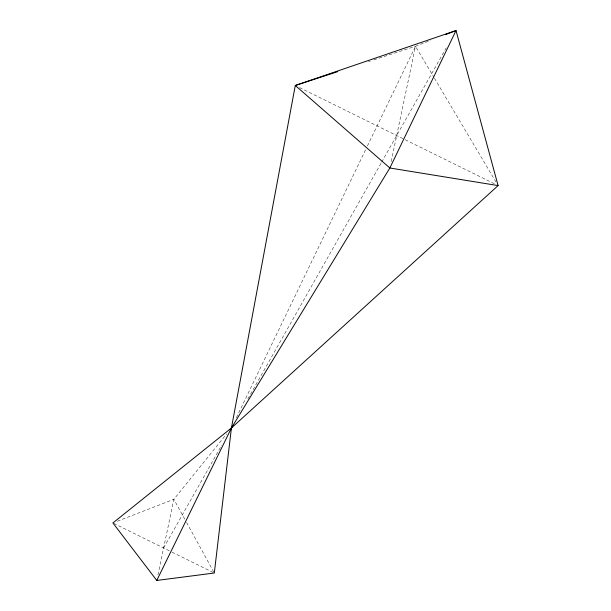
<?xml version="1.0" encoding="UTF-8"?>
<svg xmlns="http://www.w3.org/2000/svg" width="611" height="611" viewBox="0 0 611 611"><rect width="100%" height="100%" fill="white"/><g stroke="black" fill="none" stroke-linecap="round" stroke-linejoin="round"><path stroke-width="0.46" stroke-dasharray="3.06 2.29" d="M157.944 574.89L173.868 499.309L226.62 433.947M391.216 161.503L415.495 46.283L430.472 40.471M236.388 417.687L365.745 149.451M367.402 146.014L415.495 46.283L433.963 77.421M163.611 547.991L221.594 445.381M247.845 398.93L381.195 162.961M381.661 162.129L446.206 47.91M117.327 521.252L173.868 499.309L184.774 519.19M368.502 61.612L370.304 61.024M373.924 59.84L415.495 46.283M299.55 87.587L404.36 139.323M405.208 139.743L494.681 183.911M113.753 523.383L171.21 551.748M172.058 552.168L214.308 573.019M434.444 78.246L497.606 184.774M186.592 522.497L213.858 572.194"/><path stroke-width="0.92" d="M445.45 34.651L456.02 30.55L389.849 167.994L231.416 428.005L214.308 573.019L156.767 580.45L112.905 522.963L231.416 428.005L498.095 185.591L456.02 30.55L295.289 85.479L231.416 428.005L156.767 580.45M230.477 429.663L232.356 426.348M230.217 429.495L231.416 428.005M337.768 71.632L295.289 85.479L389.849 167.994L498.095 185.591"/></g></svg>
